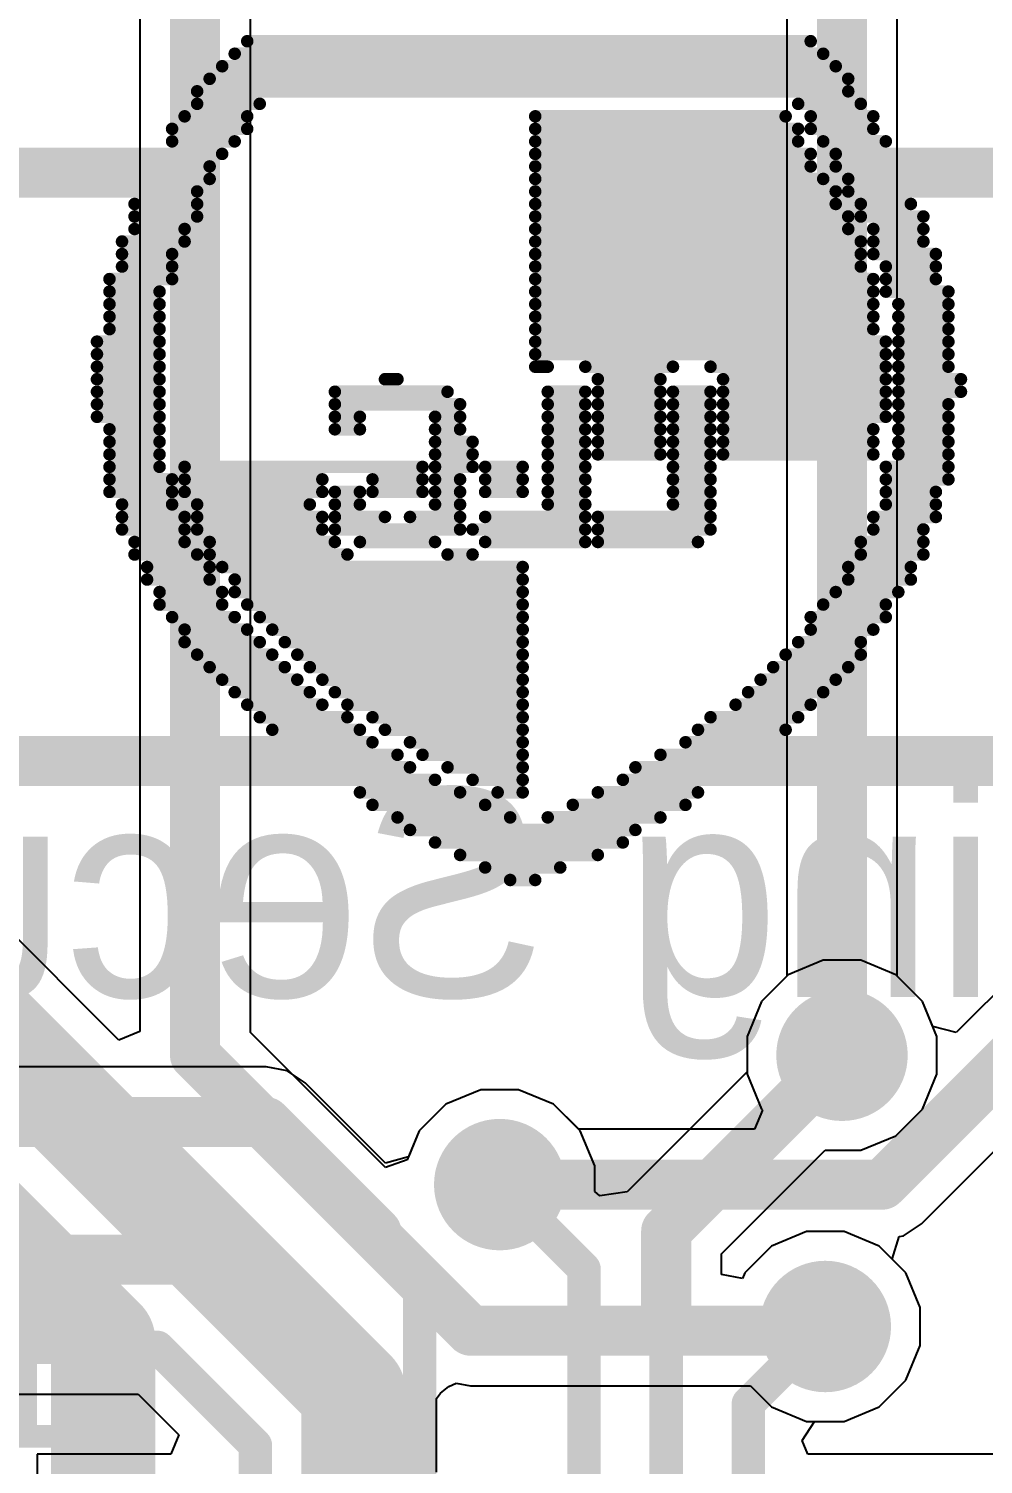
# Model space of a CAD drawing. Header units: millimetres. Extents: x -0.34 to 3.69, y -0.26 to 2.67.
# Drawn here: x 1.1671 to 1.3959, y 1.189 to 1.533 of the extents above; entities that cross this region are included whole.
import ezdxf

# ---------------------------------------------------------------- set-up
doc = ezdxf.new("R2010")
doc.units = ezdxf.units.MM
doc.header["$MEASUREMENT"] = 0
for name, color, linetype in [('BottomLayer', 5, 'Continuous'), ('BottomOverlay', 54, 'Continuous'), ('TopLayer', 1, 'Continuous'), ('TopOverlay', 2, 'Continuous'), ('ViaHoleLayer', 16, 'Continuous')]:
    doc.layers.add(name, color=color, linetype=linetype)
doc.styles.add('Agency FB', font='', dxfattribs={"height": 0.2})
doc.styles.add('Arial', font='', dxfattribs={"height": 0.2})
doc.styles.get('Agency FB').set_extended_font_data('Agency FB')
doc.styles.get('Arial').set_extended_font_data('Arial')

msp = doc.modelspace()

# ---------------------------------------------------------------- hatches: boundary and pattern name
at = {"layer": 'BottomLayer'}
h = msp.add_hatch(color=5, dxfattribs=at)
edge = h.paths.add_edge_path()
edge.add_arc((1.362, 1.287), 0.01575, 0, 360)
h = msp.add_hatch(color=5, dxfattribs=at)
edge = h.paths.add_edge_path()
edge.add_arc((1.28, 1.256), 0.01575, 0, 360)
h = msp.add_hatch(color=5, dxfattribs=at)
edge = h.paths.add_edge_path()
edge.add_arc((1.358, 1.222), 0.01575, 0, 360)
at = {"layer": 'TopLayer'}
h = msp.add_hatch(color=1, dxfattribs=at)
edge = h.paths.add_edge_path()
edge.add_arc((1.362, 1.287), 0.01575, 0, 360)
h = msp.add_hatch(color=1, dxfattribs=at)
edge = h.paths.add_edge_path()
edge.add_arc((1.28, 1.256), 0.01575, 0, 360)
h = msp.add_hatch(color=1, dxfattribs=at)
edge = h.paths.add_edge_path()
edge.add_arc((1.358, 1.222), 0.01575, 0, 360)
at = {"layer": 'ViaHoleLayer'}
h = msp.add_hatch(color=16, dxfattribs=at)
edge = h.paths.add_edge_path()
edge.add_arc((1.362, 1.287), 0.00984, 0, 360)
h = msp.add_hatch(color=16, dxfattribs=at)
edge = h.paths.add_edge_path()
edge.add_arc((1.28, 1.256), 0.00984, 0, 360)
h = msp.add_hatch(color=16, dxfattribs=at)
edge = h.paths.add_edge_path()
edge.add_arc((1.358, 1.222), 0.00984, 0, 360)

# ---------------------------------------------------------------- linework, layer by layer
at = {"layer": 'BottomLayer'}
for p, q in [((1.19375, 1.63886), (1.19375, 1.2927)), ((1.22025, 1.29249), (1.22025, 1.63886)), ((1.34875, 1.63886), (1.34875, 1.30592)), ((1.37525, 1.30592), (1.37525, 1.63886)), ((1.18875, 1.29063), (1.06531, 1.41406)), ((1.50375, 1.40683), (1.38937, 1.29246)), ((1.38103, 1.24663), (1.52637, 1.39197)), ((1.34875, 1.30592), (1.34272, 1.29989)), ((1.38128, 1.29989), (1.37525, 1.30592)), ((1.34272, 1.29989), (1.33925, 1.29152)), ((1.38376, 1.29392), (1.38128, 1.29989)), ((1.38937, 1.29246), (1.38376, 1.29392)), ((1.19375, 1.2927), (1.18875, 1.29063)), ((1.25263, 1.26011), (1.22025, 1.29249)), ((1.33925, 1.29152), (1.33925, 1.28248)), ((1.33925, 1.28248), (1.34272, 1.27411)), ((1.27548, 1.27875), (1.26711, 1.27528)), ((1.28452, 1.27875), (1.27548, 1.27875)), ((1.29289, 1.27528), (1.28452, 1.27875)), ((1.26711, 1.27528), (1.26072, 1.26889)), ((1.29892, 1.26925), (1.29289, 1.27528)), ((1.34296, 1.27387), (1.34104, 1.26925)), ((1.34272, 1.27411), (1.34296, 1.27387)), ((1.26072, 1.26889), (1.25785, 1.26197)), ((1.34104, 1.26925), (1.29892, 1.26925)), ((1.25785, 1.26197), (1.25263, 1.26011)), ((1.37673, 1.24375), (1.38103, 1.24663)), ((1.37405, 1.23812), (1.37569, 1.24355)), ((1.37569, 1.24355), (1.37673, 1.24375)), ((1.37728, 1.23489), (1.37405, 1.23812)), ((1.38075, 1.22652), (1.37728, 1.23489)), ((1.38075, 1.21748), (1.38075, 1.22652)), ((1.37728, 1.20911), (1.38075, 1.21748)), ((1.26582, 1.20601), (1.26777, 1.2076)), ((1.26777, 1.2076), (1.26955, 1.20843)), ((1.26955, 1.20843), (1.273, 1.20775)), ((1.273, 1.20775), (1.34008, 1.20775)), ((1.34008, 1.20775), (1.34511, 1.20272)), ((1.37089, 1.20272), (1.37728, 1.20911)), ((1.26488, 1.20478), (1.26582, 1.20601)), ((1.26488, 1.18711), (1.26488, 1.20478)), ((1.34511, 1.20272), (1.35348, 1.19925)), ((1.36252, 1.19925), (1.37089, 1.20272)), ((1.35348, 1.19925), (1.36252, 1.19925))]:
    msp.add_line(p, q, dxfattribs=at)
for points, const_width in [([(1.362, 1.287), (1.362, 1.676)], 0.012), ([(1.207, 1.287), (1.207, 1.672)], 0.012), ([(1.05125, 1.4), (1.245, 1.20625)], 0.025), ([(1.37166, 1.256), (1.517, 1.40134)], 0.012), ([(1.0906, 1.313), (1.185, 1.2186)], 0.025), ([(1.207, 1.287), (1.273, 1.221)], 0.012), ([(1.28, 1.256), (1.37166, 1.256)], 0.012), ([(1.185, 1.15961), (1.185, 1.2186)], 0.025), ([(1.273, 1.221), (1.358, 1.221)], 0.012), ([(1.245, 1.15961), (1.245, 1.20625)], 0.025)]:
    msp.add_lwpolyline(points, dxfattribs=dict(at, const_width=const_width))
for points, const_width in [([(1.204, 1.287, 1), (1.21, 1.287, 1)], 0.006), ([(1.204, 1.287, 1), (1.21, 1.287, 1)], 0.006), ([(1.359, 1.287, 1), (1.365, 1.287, 1)], 0.006), ([(1.277, 1.256, 1), (1.283, 1.256, 1)], 0.006), ([(1.36866, 1.256, 1), (1.37466, 1.256, 1)], 0.006), ([(1.36866, 1.256, 1), (1.37466, 1.256, 1)], 0.006), ([(1.17875, 1.2186, 1), (1.19125, 1.2186, 1)], 0.0125), ([(1.17875, 1.2186, 1), (1.19125, 1.2186, 1)], 0.0125), ([(1.27, 1.221, 1), (1.276, 1.221, 1)], 0.006), ([(1.27, 1.221, 1), (1.276, 1.221, 1)], 0.006), ([(1.355, 1.221, 1), (1.361, 1.221, 1)], 0.006), ([(1.23875, 1.20625, 1), (1.25125, 1.20625, 1)], 0.0125), ([(1.23875, 1.20625, 1), (1.25125, 1.20625, 1)], 0.0125)]:
    msp.add_lwpolyline(points, format="xyb", close=True, dxfattribs=dict(at, const_width=const_width))
at = {"layer": 'BottomOverlay', "const_width": 0.003}
for points in [[(1.2195, 1.53), (1.3545, 1.53)], [(1.2165, 1.527), (1.3575, 1.527)], [(1.2135, 1.524), (1.3605, 1.524)], [(1.2105, 1.521), (1.3635, 1.521)], [(1.2075, 1.518), (1.3635, 1.518)], [(1.2075, 1.515), (1.2225, 1.515)], [(1.3515, 1.515), (1.3665, 1.515)], [(1.2015, 1.509), (1.2195, 1.509)], [(1.2045, 1.512), (1.2195, 1.512)], [(1.2885, 1.512), (1.3485, 1.512)], [(1.2885, 1.509), (1.3515, 1.509)], [(1.3545, 1.512), (1.3695, 1.512)], [(1.3545, 1.509), (1.3695, 1.509)], [(1.2015, 1.506), (1.2165, 1.506)], [(1.2885, 1.506), (1.3515, 1.506)], [(1.3575, 1.506), (1.3725, 1.506)], [(0.6075, 1.503), (1.2135, 1.503)], [(1.2885, 1.503), (1.3545, 1.503)], [(1.3605, 1.503), (1.9575, 1.503)], [(0.6075, 1.5), (1.2105, 1.5)], [(1.2885, 1.5), (1.3545, 1.5)], [(1.3605, 1.5), (1.9575, 1.5)], [(0.6075, 1.497), (1.2105, 1.497)], [(1.2885, 1.497), (1.3575, 1.497)], [(1.3635, 1.497), (1.9575, 1.497)], [(0.6075, 1.494), (1.2075, 1.494)], [(1.2885, 1.494), (1.3605, 1.494)], [(1.3635, 1.494), (1.9575, 1.494)], [(1.1925, 1.491), (1.2075, 1.491)], [(1.2885, 1.491), (1.3605, 1.491)], [(1.3665, 1.491), (1.3785, 1.491)], [(1.1925, 1.488), (1.2075, 1.488)], [(1.1925, 1.485), (1.2045, 1.485)], [(1.2885, 1.488), (1.3635, 1.488)], [(1.2885, 1.485), (1.3635, 1.485)], [(1.3665, 1.488), (1.3815, 1.488)], [(1.3695, 1.485), (1.3815, 1.485)], [(1.1895, 1.482), (1.2045, 1.482)], [(1.2885, 1.482), (1.3665, 1.482)], [(1.3695, 1.482), (1.3815, 1.482)], [(1.1895, 1.479), (1.2015, 1.479)], [(1.2885, 1.479), (1.3665, 1.479)], [(1.3695, 1.479), (1.3845, 1.479)], [(1.1895, 1.476), (1.2015, 1.476)], [(1.2885, 1.476), (1.3665, 1.476)], [(1.3725, 1.476), (1.3845, 1.476)], [(1.1865, 1.473), (1.2015, 1.473)], [(1.2885, 1.473), (1.3695, 1.473)], [(1.3725, 1.473), (1.3845, 1.473)], [(1.1865, 1.47), (1.1985, 1.47)], [(1.2885, 1.47), (1.3695, 1.47)], [(1.3725, 1.47), (1.3875, 1.47)], [(1.1865, 1.467), (1.1985, 1.467)], [(1.2885, 1.467), (1.3695, 1.467)], [(1.3755, 1.467), (1.3875, 1.467)], [(1.1865, 1.464), (1.1985, 1.464)], [(1.1865, 1.461), (1.1985, 1.461)], [(1.2885, 1.464), (1.3695, 1.464)], [(1.2885, 1.461), (1.3695, 1.461)], [(1.3755, 1.464), (1.3875, 1.464)], [(1.3755, 1.461), (1.3875, 1.461)], [(1.1835, 1.458), (1.1985, 1.458)], [(1.2885, 1.458), (1.3725, 1.458)], [(1.3755, 1.458), (1.3875, 1.458)], [(1.1835, 1.455), (1.1985, 1.455)], [(1.2885, 1.455), (1.3725, 1.455)], [(1.3755, 1.455), (1.3875, 1.455)], [(1.1835, 1.452), (1.1985, 1.452)], [(1.2885, 1.452), (1.2915, 1.452)], [(1.3005, 1.452), (1.3215, 1.452)], [(1.3305, 1.452), (1.3725, 1.452)], [(1.3755, 1.452), (1.3875, 1.452)], [(1.1835, 1.449), (1.1985, 1.449)], [(1.2525, 1.449), (1.2555, 1.449)], [(1.3035, 1.449), (1.3185, 1.449)], [(1.3335, 1.449), (1.3725, 1.449)], [(1.3755, 1.449), (1.3905, 1.449)], [(1.1835, 1.446), (1.1985, 1.446)], [(1.2405, 1.446), (1.2675, 1.446)], [(1.2915, 1.446), (1.3005, 1.446)], [(1.3035, 1.446), (1.3185, 1.446)], [(1.3215, 1.446), (1.3305, 1.446)], [(1.3335, 1.446), (1.3725, 1.446)], [(1.3755, 1.446), (1.3905, 1.446)], [(1.1835, 1.443), (1.1985, 1.443)], [(1.1835, 1.44), (1.1985, 1.44)], [(1.2405, 1.443), (1.2705, 1.443)], [(1.2405, 1.44), (1.2465, 1.44)], [(1.2645, 1.44), (1.2705, 1.44)], [(1.2915, 1.443), (1.3005, 1.443)], [(1.2915, 1.44), (1.3005, 1.44)], [(1.3035, 1.443), (1.3185, 1.443)], [(1.3035, 1.44), (1.3185, 1.44)], [(1.3215, 1.443), (1.3305, 1.443)], [(1.3215, 1.44), (1.3305, 1.44)], [(1.3335, 1.443), (1.3725, 1.443)], [(1.3335, 1.44), (1.3725, 1.44)], [(1.3755, 1.443), (1.3875, 1.443)], [(1.3755, 1.44), (1.3875, 1.44)], [(1.1865, 1.437), (1.1985, 1.437)], [(1.2405, 1.437), (1.2465, 1.437)], [(1.2645, 1.437), (1.2705, 1.437)], [(1.2915, 1.437), (1.3005, 1.437)], [(1.3035, 1.437), (1.3185, 1.437)], [(1.3215, 1.437), (1.3305, 1.437)], [(1.3335, 1.437), (1.3695, 1.437)], [(1.3755, 1.437), (1.3875, 1.437)], [(1.1865, 1.434), (1.1985, 1.434)], [(1.2645, 1.434), (1.2735, 1.434)], [(1.2915, 1.434), (1.3005, 1.434)], [(1.3035, 1.434), (1.3185, 1.434)], [(1.3215, 1.434), (1.3305, 1.434)], [(1.3335, 1.434), (1.3695, 1.434)], [(1.3755, 1.434), (1.3875, 1.434)], [(1.1865, 1.431), (1.1985, 1.431)], [(1.2645, 1.431), (1.2735, 1.431)], [(1.2915, 1.431), (1.3005, 1.431)], [(1.3035, 1.431), (1.3185, 1.431)], [(1.3215, 1.431), (1.3305, 1.431)], [(1.3335, 1.431), (1.3695, 1.431)], [(1.3755, 1.431), (1.3875, 1.431)], [(1.1865, 1.428), (1.1985, 1.428)], [(1.2045, 1.428), (1.2615, 1.428)], [(1.2645, 1.428), (1.2735, 1.428)], [(1.2765, 1.428), (1.2855, 1.428)], [(1.2915, 1.428), (1.3005, 1.428)], [(1.3215, 1.428), (1.3305, 1.428)], [(1.3725, 1.428), (1.3875, 1.428)], [(1.1865, 1.425), (1.2015, 1.425)], [(1.2045, 1.425), (1.2375, 1.425)], [(1.2495, 1.425), (1.2615, 1.425)], [(1.2645, 1.425), (1.2705, 1.425)], [(1.2765, 1.425), (1.2855, 1.425)], [(1.2915, 1.425), (1.3005, 1.425)], [(1.3215, 1.425), (1.3305, 1.425)], [(1.3725, 1.425), (1.3875, 1.425)], [(1.1865, 1.422), (1.2015, 1.422)], [(1.2045, 1.422), (1.2375, 1.422)], [(1.2405, 1.422), (1.2465, 1.422)], [(1.2495, 1.422), (1.2615, 1.422)], [(1.2645, 1.422), (1.2705, 1.422)], [(1.2765, 1.422), (1.2855, 1.422)], [(1.2915, 1.422), (1.3005, 1.422)], [(1.3215, 1.422), (1.3305, 1.422)], [(1.3725, 1.422), (1.3845, 1.422)], [(1.1895, 1.419), (1.2015, 1.419)], [(1.1895, 1.416), (1.2045, 1.416)], [(1.2075, 1.419), (1.2345, 1.419)], [(1.2075, 1.416), (1.2375, 1.416)], [(1.2405, 1.419), (1.2465, 1.419)], [(1.2405, 1.416), (1.2525, 1.416)], [(1.2585, 1.416), (1.2705, 1.416)], [(1.2645, 1.419), (1.2705, 1.419)], [(1.2765, 1.416), (1.3005, 1.416)], [(1.2915, 1.419), (1.3005, 1.419)], [(1.3035, 1.416), (1.3305, 1.416)], [(1.3215, 1.419), (1.3305, 1.419)], [(1.3695, 1.416), (1.3845, 1.416)], [(1.3725, 1.419), (1.3845, 1.419)], [(1.1895, 1.413), (1.2045, 1.413)], [(1.2075, 1.413), (1.2375, 1.413)], [(1.2405, 1.413), (1.2705, 1.413)], [(1.2735, 1.413), (1.3005, 1.413)], [(1.3035, 1.413), (1.3305, 1.413)], [(1.3695, 1.413), (1.3815, 1.413)], [(1.1925, 1.41), (1.2045, 1.41)], [(1.2105, 1.41), (1.2405, 1.41)], [(1.2465, 1.41), (1.2645, 1.41)], [(1.2765, 1.41), (1.3005, 1.41)], [(1.3035, 1.41), (1.3275, 1.41)], [(1.3665, 1.41), (1.3815, 1.41)], [(1.1925, 1.407), (1.2075, 1.407)], [(1.2105, 1.407), (1.2435, 1.407)], [(1.2675, 1.407), (1.2735, 1.407)], [(1.3665, 1.407), (1.3815, 1.407)], [(1.1955, 1.404), (1.2105, 1.404)], [(1.2135, 1.404), (1.2855, 1.404)], [(1.3635, 1.404), (1.3785, 1.404)], [(1.1955, 1.401), (1.2105, 1.401)], [(1.2165, 1.401), (1.2855, 1.401)], [(1.3635, 1.401), (1.3785, 1.401)], [(1.1985, 1.398), (1.2135, 1.398)], [(1.2165, 1.398), (1.2855, 1.398)], [(1.3605, 1.398), (1.3755, 1.398)], [(1.1985, 1.395), (1.2135, 1.395)], [(1.2015, 1.392), (1.2165, 1.392)], [(1.2195, 1.395), (1.2855, 1.395)], [(1.2225, 1.392), (1.2855, 1.392)], [(1.3545, 1.392), (1.3725, 1.392)], [(1.3575, 1.395), (1.3725, 1.395)], [(1.2045, 1.389), (1.2195, 1.389)], [(1.2255, 1.389), (1.2855, 1.389)], [(1.3545, 1.389), (1.3695, 1.389)], [(1.2045, 1.386), (1.2225, 1.386)], [(1.2285, 1.386), (1.2855, 1.386)], [(1.3515, 1.386), (1.3665, 1.386)], [(1.2075, 1.383), (1.2255, 1.383)], [(1.2315, 1.383), (1.2855, 1.383)], [(1.3485, 1.383), (1.3665, 1.383)], [(1.2105, 1.38), (1.2285, 1.38)], [(1.2345, 1.38), (1.2855, 1.38)], [(1.3455, 1.38), (1.3635, 1.38)], [(1.2135, 1.377), (1.2315, 1.377)], [(1.2375, 1.377), (1.2855, 1.377)], [(1.3425, 1.377), (1.3605, 1.377)], [(1.2165, 1.374), (1.2345, 1.374)], [(1.2405, 1.374), (1.2855, 1.374)], [(1.3395, 1.374), (1.3575, 1.374)], [(1.2195, 1.371), (1.2375, 1.371)], [(1.2225, 1.368), (1.2435, 1.368)], [(1.2435, 1.371), (1.2855, 1.371)], [(1.2495, 1.368), (1.2855, 1.368)], [(1.3305, 1.368), (1.3515, 1.368)], [(1.3365, 1.371), (1.3545, 1.371)], [(1.2255, 1.365), (1.2465, 1.365)], [(1.2525, 1.365), (1.2855, 1.365)], [(1.3275, 1.365), (1.3485, 1.365)], [(0.6075, 1.362), (1.2495, 1.362)], [(1.2585, 1.362), (1.2855, 1.362)], [(1.3245, 1.362), (1.9575, 1.362)], [(0.6075, 1.359), (1.2555, 1.359)], [(1.2615, 1.359), (1.2855, 1.359)], [(1.3185, 1.359), (1.9575, 1.359)], [(0.6075, 1.356), (1.2585, 1.356)], [(1.2675, 1.356), (1.2855, 1.356)], [(1.3125, 1.356), (1.9575, 1.356)], [(0.6075, 1.353), (1.2645, 1.353)], [(1.2735, 1.353), (1.2855, 1.353)], [(1.3095, 1.353), (1.9575, 1.353)], [(1.2465, 1.35), (1.2705, 1.35)], [(1.2795, 1.35), (1.2855, 1.35)], [(1.3035, 1.35), (1.3275, 1.35)], [(1.2495, 1.347), (1.2765, 1.347)], [(1.2555, 1.344), (1.2825, 1.344)], [(1.2915, 1.344), (1.3185, 1.344)], [(1.2975, 1.347), (1.3245, 1.347)], [(1.2585, 1.341), (1.3125, 1.341)], [(1.2645, 1.338), (1.3095, 1.338)], [(1.2705, 1.335), (1.3035, 1.335)], [(1.2765, 1.332), (1.2945, 1.332)], [(1.2825, 1.329), (1.2885, 1.329)]]:
    msp.add_lwpolyline(points, dxfattribs=at)
at = {"layer": 'BottomOverlay', "const_width": 0.0015}
for points in [[(1.21875, 1.53, 1), (1.22025, 1.53, 1)], [(1.35375, 1.53, 1), (1.35525, 1.53, 1)], [(1.21575, 1.527, 1), (1.21725, 1.527, 1)], [(1.35675, 1.527, 1), (1.35825, 1.527, 1)], [(1.21275, 1.524, 1), (1.21425, 1.524, 1)], [(1.35975, 1.524, 1), (1.36125, 1.524, 1)], [(1.20975, 1.521, 1), (1.21125, 1.521, 1)], [(1.36275, 1.521, 1), (1.36425, 1.521, 1)], [(1.20675, 1.518, 1), (1.20825, 1.518, 1)], [(1.36275, 1.518, 1), (1.36425, 1.518, 1)], [(1.20675, 1.515, 1), (1.20825, 1.515, 1)], [(1.22175, 1.515, 1), (1.22325, 1.515, 1)], [(1.35075, 1.515, 1), (1.35225, 1.515, 1)], [(1.36575, 1.515, 1), (1.36725, 1.515, 1)], [(1.20075, 1.509, 1), (1.20225, 1.509, 1)], [(1.20375, 1.512, 1), (1.20525, 1.512, 1)], [(1.21875, 1.512, 1), (1.22025, 1.512, 1)], [(1.21875, 1.509, 1), (1.22025, 1.509, 1)], [(1.28775, 1.512, 1), (1.28925, 1.512, 1)], [(1.28775, 1.509, 1), (1.28925, 1.509, 1)], [(1.34775, 1.512, 1), (1.34925, 1.512, 1)], [(1.35075, 1.509, 1), (1.35225, 1.509, 1)], [(1.35375, 1.512, 1), (1.35525, 1.512, 1)], [(1.35375, 1.509, 1), (1.35525, 1.509, 1)], [(1.36875, 1.512, 1), (1.37025, 1.512, 1)], [(1.36875, 1.509, 1), (1.37025, 1.509, 1)], [(1.20075, 1.506, 1), (1.20225, 1.506, 1)], [(1.21575, 1.506, 1), (1.21725, 1.506, 1)], [(1.28775, 1.506, 1), (1.28925, 1.506, 1)], [(1.35075, 1.506, 1), (1.35225, 1.506, 1)], [(1.35675, 1.506, 1), (1.35825, 1.506, 1)], [(1.37175, 1.506, 1), (1.37325, 1.506, 1)], [(1.21275, 1.503, 1), (1.21425, 1.503, 1)], [(1.28775, 1.503, 1), (1.28925, 1.503, 1)], [(1.35375, 1.503, 1), (1.35525, 1.503, 1)], [(1.35975, 1.503, 1), (1.36125, 1.503, 1)], [(1.20975, 1.5, 1), (1.21125, 1.5, 1)], [(1.28775, 1.5, 1), (1.28925, 1.5, 1)], [(1.35375, 1.5, 1), (1.35525, 1.5, 1)], [(1.35975, 1.5, 1), (1.36125, 1.5, 1)], [(1.20975, 1.497, 1), (1.21125, 1.497, 1)], [(1.28775, 1.497, 1), (1.28925, 1.497, 1)], [(1.35675, 1.497, 1), (1.35825, 1.497, 1)], [(1.36275, 1.497, 1), (1.36425, 1.497, 1)], [(1.20675, 1.494, 1), (1.20825, 1.494, 1)], [(1.28775, 1.494, 1), (1.28925, 1.494, 1)], [(1.35975, 1.494, 1), (1.36125, 1.494, 1)], [(1.36275, 1.494, 1), (1.36425, 1.494, 1)], [(1.19175, 1.491, 1), (1.19325, 1.491, 1)], [(1.20675, 1.491, 1), (1.20825, 1.491, 1)], [(1.28775, 1.491, 1), (1.28925, 1.491, 1)], [(1.35975, 1.491, 1), (1.36125, 1.491, 1)], [(1.36575, 1.491, 1), (1.36725, 1.491, 1)], [(1.37775, 1.491, 1), (1.37925, 1.491, 1)], [(1.19175, 1.488, 1), (1.19325, 1.488, 1)], [(1.19175, 1.485, 1), (1.19325, 1.485, 1)], [(1.20375, 1.485, 1), (1.20525, 1.485, 1)], [(1.20675, 1.488, 1), (1.20825, 1.488, 1)], [(1.28775, 1.488, 1), (1.28925, 1.488, 1)], [(1.28775, 1.485, 1), (1.28925, 1.485, 1)], [(1.36275, 1.488, 1), (1.36425, 1.488, 1)], [(1.36275, 1.485, 1), (1.36425, 1.485, 1)], [(1.36575, 1.488, 1), (1.36725, 1.488, 1)], [(1.36875, 1.485, 1), (1.37025, 1.485, 1)], [(1.38075, 1.488, 1), (1.38225, 1.488, 1)], [(1.38075, 1.485, 1), (1.38225, 1.485, 1)], [(1.18875, 1.482, 1), (1.19025, 1.482, 1)], [(1.20375, 1.482, 1), (1.20525, 1.482, 1)], [(1.28775, 1.482, 1), (1.28925, 1.482, 1)], [(1.36575, 1.482, 1), (1.36725, 1.482, 1)], [(1.36875, 1.482, 1), (1.37025, 1.482, 1)], [(1.38075, 1.482, 1), (1.38225, 1.482, 1)], [(1.18875, 1.479, 1), (1.19025, 1.479, 1)], [(1.20075, 1.479, 1), (1.20225, 1.479, 1)], [(1.28775, 1.479, 1), (1.28925, 1.479, 1)], [(1.36575, 1.479, 1), (1.36725, 1.479, 1)], [(1.36875, 1.479, 1), (1.37025, 1.479, 1)], [(1.38375, 1.479, 1), (1.38525, 1.479, 1)], [(1.18875, 1.476, 1), (1.19025, 1.476, 1)], [(1.20075, 1.476, 1), (1.20225, 1.476, 1)], [(1.28775, 1.476, 1), (1.28925, 1.476, 1)], [(1.36575, 1.476, 1), (1.36725, 1.476, 1)], [(1.37175, 1.476, 1), (1.37325, 1.476, 1)], [(1.38375, 1.476, 1), (1.38525, 1.476, 1)], [(1.18575, 1.473, 1), (1.18725, 1.473, 1)], [(1.20075, 1.473, 1), (1.20225, 1.473, 1)], [(1.28775, 1.473, 1), (1.28925, 1.473, 1)], [(1.36875, 1.473, 1), (1.37025, 1.473, 1)], [(1.37175, 1.473, 1), (1.37325, 1.473, 1)], [(1.38375, 1.473, 1), (1.38525, 1.473, 1)], [(1.18575, 1.47, 1), (1.18725, 1.47, 1)], [(1.19775, 1.47, 1), (1.19925, 1.47, 1)], [(1.28775, 1.47, 1), (1.28925, 1.47, 1)], [(1.36875, 1.47, 1), (1.37025, 1.47, 1)], [(1.37175, 1.47, 1), (1.37325, 1.47, 1)], [(1.38675, 1.47, 1), (1.38825, 1.47, 1)], [(1.18575, 1.467, 1), (1.18725, 1.467, 1)], [(1.19775, 1.467, 1), (1.19925, 1.467, 1)], [(1.28775, 1.467, 1), (1.28925, 1.467, 1)], [(1.36875, 1.467, 1), (1.37025, 1.467, 1)], [(1.37475, 1.467, 1), (1.37625, 1.467, 1)], [(1.38675, 1.467, 1), (1.38825, 1.467, 1)], [(1.18575, 1.464, 1), (1.18725, 1.464, 1)], [(1.18575, 1.461, 1), (1.18725, 1.461, 1)], [(1.19775, 1.464, 1), (1.19925, 1.464, 1)], [(1.19775, 1.461, 1), (1.19925, 1.461, 1)], [(1.28775, 1.464, 1), (1.28925, 1.464, 1)], [(1.28775, 1.461, 1), (1.28925, 1.461, 1)], [(1.36875, 1.464, 1), (1.37025, 1.464, 1)], [(1.36875, 1.461, 1), (1.37025, 1.461, 1)], [(1.37475, 1.464, 1), (1.37625, 1.464, 1)], [(1.37475, 1.461, 1), (1.37625, 1.461, 1)], [(1.38675, 1.464, 1), (1.38825, 1.464, 1)], [(1.38675, 1.461, 1), (1.38825, 1.461, 1)], [(1.18275, 1.458, 1), (1.18425, 1.458, 1)], [(1.19775, 1.458, 1), (1.19925, 1.458, 1)], [(1.28775, 1.458, 1), (1.28925, 1.458, 1)], [(1.37175, 1.458, 1), (1.37325, 1.458, 1)], [(1.37475, 1.458, 1), (1.37625, 1.458, 1)], [(1.38675, 1.458, 1), (1.38825, 1.458, 1)], [(1.18275, 1.455, 1), (1.18425, 1.455, 1)], [(1.19775, 1.455, 1), (1.19925, 1.455, 1)], [(1.28775, 1.455, 1), (1.28925, 1.455, 1)], [(1.37175, 1.455, 1), (1.37325, 1.455, 1)], [(1.37475, 1.455, 1), (1.37625, 1.455, 1)], [(1.38675, 1.455, 1), (1.38825, 1.455, 1)], [(1.18275, 1.452, 1), (1.18425, 1.452, 1)], [(1.19775, 1.452, 1), (1.19925, 1.452, 1)], [(1.28775, 1.452, 1), (1.28925, 1.452, 1)], [(1.29075, 1.452, 1), (1.29225, 1.452, 1)], [(1.29975, 1.452, 1), (1.30125, 1.452, 1)], [(1.32075, 1.452, 1), (1.32225, 1.452, 1)], [(1.32975, 1.452, 1), (1.33125, 1.452, 1)], [(1.37175, 1.452, 1), (1.37325, 1.452, 1)], [(1.37475, 1.452, 1), (1.37625, 1.452, 1)], [(1.38675, 1.452, 1), (1.38825, 1.452, 1)], [(1.18275, 1.449, 1), (1.18425, 1.449, 1)], [(1.19775, 1.449, 1), (1.19925, 1.449, 1)], [(1.25175, 1.449, 1), (1.25325, 1.449, 1)], [(1.25475, 1.449, 1), (1.25625, 1.449, 1)], [(1.30275, 1.449, 1), (1.30425, 1.449, 1)], [(1.31775, 1.449, 1), (1.31925, 1.449, 1)], [(1.33275, 1.449, 1), (1.33425, 1.449, 1)], [(1.37175, 1.449, 1), (1.37325, 1.449, 1)], [(1.37475, 1.449, 1), (1.37625, 1.449, 1)], [(1.38975, 1.449, 1), (1.39125, 1.449, 1)], [(1.18275, 1.446, 1), (1.18425, 1.446, 1)], [(1.19775, 1.446, 1), (1.19925, 1.446, 1)], [(1.23975, 1.446, 1), (1.24125, 1.446, 1)], [(1.26675, 1.446, 1), (1.26825, 1.446, 1)], [(1.29075, 1.446, 1), (1.29225, 1.446, 1)], [(1.29975, 1.446, 1), (1.30125, 1.446, 1)], [(1.30275, 1.446, 1), (1.30425, 1.446, 1)], [(1.31775, 1.446, 1), (1.31925, 1.446, 1)], [(1.32075, 1.446, 1), (1.32225, 1.446, 1)], [(1.32975, 1.446, 1), (1.33125, 1.446, 1)], [(1.33275, 1.446, 1), (1.33425, 1.446, 1)], [(1.37175, 1.446, 1), (1.37325, 1.446, 1)], [(1.37475, 1.446, 1), (1.37625, 1.446, 1)], [(1.38975, 1.446, 1), (1.39125, 1.446, 1)], [(1.18275, 1.443, 1), (1.18425, 1.443, 1)], [(1.18275, 1.44, 1), (1.18425, 1.44, 1)], [(1.19775, 1.443, 1), (1.19925, 1.443, 1)], [(1.19775, 1.44, 1), (1.19925, 1.44, 1)], [(1.23975, 1.443, 1), (1.24125, 1.443, 1)], [(1.23975, 1.44, 1), (1.24125, 1.44, 1)], [(1.24575, 1.44, 1), (1.24725, 1.44, 1)], [(1.26375, 1.44, 1), (1.26525, 1.44, 1)], [(1.26975, 1.443, 1), (1.27125, 1.443, 1)], [(1.26975, 1.44, 1), (1.27125, 1.44, 1)], [(1.29075, 1.443, 1), (1.29225, 1.443, 1)], [(1.29075, 1.44, 1), (1.29225, 1.44, 1)], [(1.29975, 1.443, 1), (1.30125, 1.443, 1)], [(1.29975, 1.44, 1), (1.30125, 1.44, 1)], [(1.30275, 1.443, 1), (1.30425, 1.443, 1)], [(1.30275, 1.44, 1), (1.30425, 1.44, 1)], [(1.31775, 1.443, 1), (1.31925, 1.443, 1)], [(1.31775, 1.44, 1), (1.31925, 1.44, 1)], [(1.32075, 1.443, 1), (1.32225, 1.443, 1)], [(1.32075, 1.44, 1), (1.32225, 1.44, 1)], [(1.32975, 1.443, 1), (1.33125, 1.443, 1)], [(1.32975, 1.44, 1), (1.33125, 1.44, 1)], [(1.33275, 1.443, 1), (1.33425, 1.443, 1)], [(1.33275, 1.44, 1), (1.33425, 1.44, 1)], [(1.37175, 1.443, 1), (1.37325, 1.443, 1)], [(1.37175, 1.44, 1), (1.37325, 1.44, 1)], [(1.37475, 1.443, 1), (1.37625, 1.443, 1)], [(1.37475, 1.44, 1), (1.37625, 1.44, 1)], [(1.38675, 1.443, 1), (1.38825, 1.443, 1)], [(1.38675, 1.44, 1), (1.38825, 1.44, 1)], [(1.18575, 1.437, 1), (1.18725, 1.437, 1)], [(1.19775, 1.437, 1), (1.19925, 1.437, 1)], [(1.23975, 1.437, 1), (1.24125, 1.437, 1)], [(1.24575, 1.437, 1), (1.24725, 1.437, 1)], [(1.26375, 1.437, 1), (1.26525, 1.437, 1)], [(1.26975, 1.437, 1), (1.27125, 1.437, 1)], [(1.29075, 1.437, 1), (1.29225, 1.437, 1)], [(1.29975, 1.437, 1), (1.30125, 1.437, 1)], [(1.30275, 1.437, 1), (1.30425, 1.437, 1)], [(1.31775, 1.437, 1), (1.31925, 1.437, 1)], [(1.32075, 1.437, 1), (1.32225, 1.437, 1)], [(1.32975, 1.437, 1), (1.33125, 1.437, 1)], [(1.33275, 1.437, 1), (1.33425, 1.437, 1)], [(1.36875, 1.437, 1), (1.37025, 1.437, 1)], [(1.37475, 1.437, 1), (1.37625, 1.437, 1)], [(1.38675, 1.437, 1), (1.38825, 1.437, 1)], [(1.18575, 1.434, 1), (1.18725, 1.434, 1)], [(1.19775, 1.434, 1), (1.19925, 1.434, 1)], [(1.26375, 1.434, 1), (1.26525, 1.434, 1)], [(1.27275, 1.434, 1), (1.27425, 1.434, 1)], [(1.29075, 1.434, 1), (1.29225, 1.434, 1)], [(1.29975, 1.434, 1), (1.30125, 1.434, 1)], [(1.30275, 1.434, 1), (1.30425, 1.434, 1)], [(1.31775, 1.434, 1), (1.31925, 1.434, 1)], [(1.32075, 1.434, 1), (1.32225, 1.434, 1)], [(1.32975, 1.434, 1), (1.33125, 1.434, 1)], [(1.33275, 1.434, 1), (1.33425, 1.434, 1)], [(1.36875, 1.434, 1), (1.37025, 1.434, 1)], [(1.37475, 1.434, 1), (1.37625, 1.434, 1)], [(1.38675, 1.434, 1), (1.38825, 1.434, 1)], [(1.18575, 1.431, 1), (1.18725, 1.431, 1)], [(1.19775, 1.431, 1), (1.19925, 1.431, 1)], [(1.26375, 1.431, 1), (1.26525, 1.431, 1)], [(1.27275, 1.431, 1), (1.27425, 1.431, 1)], [(1.29075, 1.431, 1), (1.29225, 1.431, 1)], [(1.29975, 1.431, 1), (1.30125, 1.431, 1)], [(1.30275, 1.431, 1), (1.30425, 1.431, 1)], [(1.31775, 1.431, 1), (1.31925, 1.431, 1)], [(1.32075, 1.431, 1), (1.32225, 1.431, 1)], [(1.32975, 1.431, 1), (1.33125, 1.431, 1)], [(1.33275, 1.431, 1), (1.33425, 1.431, 1)], [(1.36875, 1.431, 1), (1.37025, 1.431, 1)], [(1.37475, 1.431, 1), (1.37625, 1.431, 1)], [(1.38675, 1.431, 1), (1.38825, 1.431, 1)], [(1.18575, 1.428, 1), (1.18725, 1.428, 1)], [(1.19775, 1.428, 1), (1.19925, 1.428, 1)], [(1.20375, 1.428, 1), (1.20525, 1.428, 1)], [(1.26075, 1.428, 1), (1.26225, 1.428, 1)], [(1.26375, 1.428, 1), (1.26525, 1.428, 1)], [(1.27275, 1.428, 1), (1.27425, 1.428, 1)], [(1.27575, 1.428, 1), (1.27725, 1.428, 1)], [(1.28475, 1.428, 1), (1.28625, 1.428, 1)], [(1.29075, 1.428, 1), (1.29225, 1.428, 1)], [(1.29975, 1.428, 1), (1.30125, 1.428, 1)], [(1.32075, 1.428, 1), (1.32225, 1.428, 1)], [(1.32975, 1.428, 1), (1.33125, 1.428, 1)], [(1.37175, 1.428, 1), (1.37325, 1.428, 1)], [(1.38675, 1.428, 1), (1.38825, 1.428, 1)], [(1.18575, 1.425, 1), (1.18725, 1.425, 1)], [(1.20075, 1.425, 1), (1.20225, 1.425, 1)], [(1.20375, 1.425, 1), (1.20525, 1.425, 1)], [(1.23675, 1.425, 1), (1.23825, 1.425, 1)], [(1.24875, 1.425, 1), (1.25025, 1.425, 1)], [(1.26075, 1.425, 1), (1.26225, 1.425, 1)], [(1.26375, 1.425, 1), (1.26525, 1.425, 1)], [(1.26975, 1.425, 1), (1.27125, 1.425, 1)], [(1.27575, 1.425, 1), (1.27725, 1.425, 1)], [(1.28475, 1.425, 1), (1.28625, 1.425, 1)], [(1.29075, 1.425, 1), (1.29225, 1.425, 1)], [(1.29975, 1.425, 1), (1.30125, 1.425, 1)], [(1.32075, 1.425, 1), (1.32225, 1.425, 1)], [(1.32975, 1.425, 1), (1.33125, 1.425, 1)], [(1.37175, 1.425, 1), (1.37325, 1.425, 1)], [(1.38675, 1.425, 1), (1.38825, 1.425, 1)], [(1.18575, 1.422, 1), (1.18725, 1.422, 1)], [(1.20075, 1.422, 1), (1.20225, 1.422, 1)], [(1.20375, 1.422, 1), (1.20525, 1.422, 1)], [(1.23675, 1.422, 1), (1.23825, 1.422, 1)], [(1.23975, 1.422, 1), (1.24125, 1.422, 1)], [(1.24575, 1.422, 1), (1.24725, 1.422, 1)], [(1.24875, 1.422, 1), (1.25025, 1.422, 1)], [(1.26075, 1.422, 1), (1.26225, 1.422, 1)], [(1.26375, 1.422, 1), (1.26525, 1.422, 1)], [(1.26975, 1.422, 1), (1.27125, 1.422, 1)], [(1.27575, 1.422, 1), (1.27725, 1.422, 1)], [(1.28475, 1.422, 1), (1.28625, 1.422, 1)], [(1.29075, 1.422, 1), (1.29225, 1.422, 1)], [(1.29975, 1.422, 1), (1.30125, 1.422, 1)], [(1.32075, 1.422, 1), (1.32225, 1.422, 1)], [(1.32975, 1.422, 1), (1.33125, 1.422, 1)], [(1.37175, 1.422, 1), (1.37325, 1.422, 1)], [(1.38375, 1.422, 1), (1.38525, 1.422, 1)], [(1.18875, 1.419, 1), (1.19025, 1.419, 1)], [(1.18875, 1.416, 1), (1.19025, 1.416, 1)], [(1.20075, 1.419, 1), (1.20225, 1.419, 1)], [(1.20375, 1.416, 1), (1.20525, 1.416, 1)], [(1.20675, 1.419, 1), (1.20825, 1.419, 1)], [(1.20675, 1.416, 1), (1.20825, 1.416, 1)], [(1.23375, 1.419, 1), (1.23525, 1.419, 1)], [(1.23675, 1.416, 1), (1.23825, 1.416, 1)], [(1.23975, 1.419, 1), (1.24125, 1.419, 1)], [(1.23975, 1.416, 1), (1.24125, 1.416, 1)], [(1.24575, 1.419, 1), (1.24725, 1.419, 1)], [(1.25175, 1.416, 1), (1.25325, 1.416, 1)], [(1.25775, 1.416, 1), (1.25925, 1.416, 1)], [(1.26375, 1.419, 1), (1.26525, 1.419, 1)], [(1.26975, 1.419, 1), (1.27125, 1.419, 1)], [(1.26975, 1.416, 1), (1.27125, 1.416, 1)], [(1.27575, 1.416, 1), (1.27725, 1.416, 1)], [(1.29075, 1.419, 1), (1.29225, 1.419, 1)], [(1.29975, 1.419, 1), (1.30125, 1.419, 1)], [(1.29975, 1.416, 1), (1.30125, 1.416, 1)], [(1.30275, 1.416, 1), (1.30425, 1.416, 1)], [(1.32075, 1.419, 1), (1.32225, 1.419, 1)], [(1.32975, 1.419, 1), (1.33125, 1.419, 1)], [(1.32975, 1.416, 1), (1.33125, 1.416, 1)], [(1.36875, 1.416, 1), (1.37025, 1.416, 1)], [(1.37175, 1.419, 1), (1.37325, 1.419, 1)], [(1.38375, 1.419, 1), (1.38525, 1.419, 1)], [(1.38375, 1.416, 1), (1.38525, 1.416, 1)], [(1.18875, 1.413, 1), (1.19025, 1.413, 1)], [(1.20375, 1.413, 1), (1.20525, 1.413, 1)], [(1.20675, 1.413, 1), (1.20825, 1.413, 1)], [(1.23675, 1.413, 1), (1.23825, 1.413, 1)], [(1.23975, 1.413, 1), (1.24125, 1.413, 1)], [(1.26975, 1.413, 1), (1.27125, 1.413, 1)], [(1.27275, 1.413, 1), (1.27425, 1.413, 1)], [(1.29975, 1.413, 1), (1.30125, 1.413, 1)], [(1.30275, 1.413, 1), (1.30425, 1.413, 1)], [(1.32975, 1.413, 1), (1.33125, 1.413, 1)], [(1.36875, 1.413, 1), (1.37025, 1.413, 1)], [(1.38075, 1.413, 1), (1.38225, 1.413, 1)], [(1.19175, 1.41, 1), (1.19325, 1.41, 1)], [(1.20375, 1.41, 1), (1.20525, 1.41, 1)], [(1.20975, 1.41, 1), (1.21125, 1.41, 1)], [(1.23975, 1.41, 1), (1.24125, 1.41, 1)], [(1.24575, 1.41, 1), (1.24725, 1.41, 1)], [(1.26375, 1.41, 1), (1.26525, 1.41, 1)], [(1.27575, 1.41, 1), (1.27725, 1.41, 1)], [(1.29975, 1.41, 1), (1.30125, 1.41, 1)], [(1.30275, 1.41, 1), (1.30425, 1.41, 1)], [(1.32675, 1.41, 1), (1.32825, 1.41, 1)], [(1.36575, 1.41, 1), (1.36725, 1.41, 1)], [(1.38075, 1.41, 1), (1.38225, 1.41, 1)], [(1.19175, 1.407, 1), (1.19325, 1.407, 1)], [(1.20675, 1.407, 1), (1.20825, 1.407, 1)], [(1.20975, 1.407, 1), (1.21125, 1.407, 1)], [(1.24275, 1.407, 1), (1.24425, 1.407, 1)], [(1.26675, 1.407, 1), (1.26825, 1.407, 1)], [(1.27275, 1.407, 1), (1.27425, 1.407, 1)], [(1.36575, 1.407, 1), (1.36725, 1.407, 1)], [(1.38075, 1.407, 1), (1.38225, 1.407, 1)], [(1.19475, 1.404, 1), (1.19625, 1.404, 1)], [(1.20975, 1.404, 1), (1.21125, 1.404, 1)], [(1.21275, 1.404, 1), (1.21425, 1.404, 1)], [(1.28475, 1.404, 1), (1.28625, 1.404, 1)], [(1.36275, 1.404, 1), (1.36425, 1.404, 1)], [(1.37775, 1.404, 1), (1.37925, 1.404, 1)], [(1.19475, 1.401, 1), (1.19625, 1.401, 1)], [(1.20975, 1.401, 1), (1.21125, 1.401, 1)], [(1.21575, 1.401, 1), (1.21725, 1.401, 1)], [(1.28475, 1.401, 1), (1.28625, 1.401, 1)], [(1.36275, 1.401, 1), (1.36425, 1.401, 1)], [(1.37775, 1.401, 1), (1.37925, 1.401, 1)], [(1.19775, 1.398, 1), (1.19925, 1.398, 1)], [(1.21275, 1.398, 1), (1.21425, 1.398, 1)], [(1.21575, 1.398, 1), (1.21725, 1.398, 1)], [(1.28475, 1.398, 1), (1.28625, 1.398, 1)], [(1.35975, 1.398, 1), (1.36125, 1.398, 1)], [(1.37475, 1.398, 1), (1.37625, 1.398, 1)], [(1.19775, 1.395, 1), (1.19925, 1.395, 1)], [(1.20075, 1.392, 1), (1.20225, 1.392, 1)], [(1.21275, 1.395, 1), (1.21425, 1.395, 1)], [(1.21575, 1.392, 1), (1.21725, 1.392, 1)], [(1.21875, 1.395, 1), (1.22025, 1.395, 1)], [(1.22175, 1.392, 1), (1.22325, 1.392, 1)], [(1.28475, 1.395, 1), (1.28625, 1.395, 1)], [(1.28475, 1.392, 1), (1.28625, 1.392, 1)], [(1.35375, 1.392, 1), (1.35525, 1.392, 1)], [(1.35675, 1.395, 1), (1.35825, 1.395, 1)], [(1.37175, 1.395, 1), (1.37325, 1.395, 1)], [(1.37175, 1.392, 1), (1.37325, 1.392, 1)], [(1.20375, 1.389, 1), (1.20525, 1.389, 1)], [(1.21875, 1.389, 1), (1.22025, 1.389, 1)], [(1.22475, 1.389, 1), (1.22625, 1.389, 1)], [(1.28475, 1.389, 1), (1.28625, 1.389, 1)], [(1.35375, 1.389, 1), (1.35525, 1.389, 1)], [(1.36875, 1.389, 1), (1.37025, 1.389, 1)], [(1.20375, 1.386, 1), (1.20525, 1.386, 1)], [(1.22175, 1.386, 1), (1.22325, 1.386, 1)], [(1.22775, 1.386, 1), (1.22925, 1.386, 1)], [(1.28475, 1.386, 1), (1.28625, 1.386, 1)], [(1.35075, 1.386, 1), (1.35225, 1.386, 1)], [(1.36575, 1.386, 1), (1.36725, 1.386, 1)], [(1.20675, 1.383, 1), (1.20825, 1.383, 1)], [(1.22475, 1.383, 1), (1.22625, 1.383, 1)], [(1.23075, 1.383, 1), (1.23225, 1.383, 1)], [(1.28475, 1.383, 1), (1.28625, 1.383, 1)], [(1.34775, 1.383, 1), (1.34925, 1.383, 1)], [(1.36575, 1.383, 1), (1.36725, 1.383, 1)], [(1.20975, 1.38, 1), (1.21125, 1.38, 1)], [(1.22775, 1.38, 1), (1.22925, 1.38, 1)], [(1.23375, 1.38, 1), (1.23525, 1.38, 1)], [(1.28475, 1.38, 1), (1.28625, 1.38, 1)], [(1.34475, 1.38, 1), (1.34625, 1.38, 1)], [(1.36275, 1.38, 1), (1.36425, 1.38, 1)], [(1.21275, 1.377, 1), (1.21425, 1.377, 1)], [(1.23075, 1.377, 1), (1.23225, 1.377, 1)], [(1.23675, 1.377, 1), (1.23825, 1.377, 1)], [(1.28475, 1.377, 1), (1.28625, 1.377, 1)], [(1.34175, 1.377, 1), (1.34325, 1.377, 1)], [(1.35975, 1.377, 1), (1.36125, 1.377, 1)], [(1.21575, 1.374, 1), (1.21725, 1.374, 1)], [(1.23375, 1.374, 1), (1.23525, 1.374, 1)], [(1.23975, 1.374, 1), (1.24125, 1.374, 1)], [(1.28475, 1.374, 1), (1.28625, 1.374, 1)], [(1.33875, 1.374, 1), (1.34025, 1.374, 1)], [(1.35675, 1.374, 1), (1.35825, 1.374, 1)], [(1.21875, 1.371, 1), (1.22025, 1.371, 1)], [(1.22175, 1.368, 1), (1.22325, 1.368, 1)], [(1.23675, 1.371, 1), (1.23825, 1.371, 1)], [(1.24275, 1.371, 1), (1.24425, 1.371, 1)], [(1.24275, 1.368, 1), (1.24425, 1.368, 1)], [(1.24875, 1.368, 1), (1.25025, 1.368, 1)], [(1.28475, 1.371, 1), (1.28625, 1.371, 1)], [(1.28475, 1.368, 1), (1.28625, 1.368, 1)], [(1.32975, 1.368, 1), (1.33125, 1.368, 1)], [(1.33575, 1.371, 1), (1.33725, 1.371, 1)], [(1.35075, 1.368, 1), (1.35225, 1.368, 1)], [(1.35375, 1.371, 1), (1.35525, 1.371, 1)], [(1.22475, 1.365, 1), (1.22625, 1.365, 1)], [(1.24575, 1.365, 1), (1.24725, 1.365, 1)], [(1.25175, 1.365, 1), (1.25325, 1.365, 1)], [(1.28475, 1.365, 1), (1.28625, 1.365, 1)], [(1.32675, 1.365, 1), (1.32825, 1.365, 1)], [(1.34775, 1.365, 1), (1.34925, 1.365, 1)], [(1.24875, 1.362, 1), (1.25025, 1.362, 1)], [(1.25775, 1.362, 1), (1.25925, 1.362, 1)], [(1.28475, 1.362, 1), (1.28625, 1.362, 1)], [(1.32375, 1.362, 1), (1.32525, 1.362, 1)], [(1.25475, 1.359, 1), (1.25625, 1.359, 1)], [(1.26075, 1.359, 1), (1.26225, 1.359, 1)], [(1.28475, 1.359, 1), (1.28625, 1.359, 1)], [(1.31775, 1.359, 1), (1.31925, 1.359, 1)], [(1.25775, 1.356, 1), (1.25925, 1.356, 1)], [(1.26675, 1.356, 1), (1.26825, 1.356, 1)], [(1.28475, 1.356, 1), (1.28625, 1.356, 1)], [(1.31175, 1.356, 1), (1.31325, 1.356, 1)], [(1.26375, 1.353, 1), (1.26525, 1.353, 1)], [(1.27275, 1.353, 1), (1.27425, 1.353, 1)], [(1.28475, 1.353, 1), (1.28625, 1.353, 1)], [(1.30875, 1.353, 1), (1.31025, 1.353, 1)], [(1.24575, 1.35, 1), (1.24725, 1.35, 1)], [(1.26975, 1.35, 1), (1.27125, 1.35, 1)], [(1.27875, 1.35, 1), (1.28025, 1.35, 1)], [(1.28475, 1.35, 1), (1.28625, 1.35, 1)], [(1.30275, 1.35, 1), (1.30425, 1.35, 1)], [(1.32675, 1.35, 1), (1.32825, 1.35, 1)], [(1.24875, 1.347, 1), (1.25025, 1.347, 1)], [(1.25475, 1.344, 1), (1.25625, 1.344, 1)], [(1.27575, 1.347, 1), (1.27725, 1.347, 1)], [(1.28175, 1.344, 1), (1.28325, 1.344, 1)], [(1.29075, 1.344, 1), (1.29225, 1.344, 1)], [(1.29675, 1.347, 1), (1.29825, 1.347, 1)], [(1.31775, 1.344, 1), (1.31925, 1.344, 1)], [(1.32375, 1.347, 1), (1.32525, 1.347, 1)], [(1.25775, 1.341, 1), (1.25925, 1.341, 1)], [(1.31175, 1.341, 1), (1.31325, 1.341, 1)], [(1.26375, 1.338, 1), (1.26525, 1.338, 1)], [(1.30875, 1.338, 1), (1.31025, 1.338, 1)], [(1.26975, 1.335, 1), (1.27125, 1.335, 1)], [(1.30275, 1.335, 1), (1.30425, 1.335, 1)], [(1.27575, 1.332, 1), (1.27725, 1.332, 1)], [(1.29375, 1.332, 1), (1.29525, 1.332, 1)], [(1.28175, 1.329, 1), (1.28325, 1.329, 1)], [(1.28775, 1.329, 1), (1.28925, 1.329, 1)]]:
    msp.add_lwpolyline(points, format="xyb", close=True, dxfattribs=at)
at = {"layer": 'TopLayer'}
for p, q in [((1.35748, 1.30975), (1.34911, 1.30628)), ((1.36652, 1.30975), (1.35748, 1.30975)), ((1.37489, 1.30628), (1.36652, 1.30975)), ((1.34911, 1.30628), (1.34272, 1.29989)), ((1.38128, 1.29989), (1.37489, 1.30628)), ((1.34272, 1.29989), (1.33925, 1.29152)), ((1.38475, 1.29152), (1.38128, 1.29989)), ((1.33925, 1.29152), (1.33925, 1.283)), ((1.38475, 1.28248), (1.38475, 1.29152)), ((1.224, 1.28425), (0.97492, 1.28425)), ((1.22907, 1.28325), (1.224, 1.28425)), ((1.23337, 1.28037), (1.22907, 1.28325)), ((1.25263, 1.26111), (1.23337, 1.28037)), ((1.33925, 1.283), (1.31051, 1.25425)), ((1.38128, 1.27411), (1.38475, 1.28248)), ((1.27548, 1.27875), (1.26711, 1.27528)), ((1.28452, 1.27875), (1.27548, 1.27875)), ((1.29289, 1.27528), (1.28452, 1.27875)), ((1.26711, 1.27528), (1.26072, 1.26889)), ((1.29928, 1.26889), (1.29289, 1.27528)), ((1.37489, 1.26772), (1.38128, 1.27411)), ((1.26072, 1.26889), (1.25814, 1.26267)), ((1.30275, 1.26052), (1.29928, 1.26889)), ((1.36652, 1.26425), (1.37489, 1.26772)), ((1.25814, 1.26267), (1.25263, 1.26111)), ((1.33314, 1.23939), (1.358, 1.26425)), ((1.358, 1.26425), (1.36652, 1.26425)), ((1.30275, 1.25433), (1.30275, 1.26052)), ((1.30397, 1.25331), (1.30275, 1.25433)), ((1.31051, 1.25425), (1.30397, 1.25331)), ((1.35348, 1.24475), (1.34511, 1.24128)), ((1.36252, 1.24475), (1.35348, 1.24475)), ((1.37089, 1.24128), (1.36252, 1.24475)), ((1.33314, 1.23448), (1.33314, 1.23939)), ((1.34511, 1.24128), (1.33872, 1.23489)), ((1.37728, 1.23489), (1.37089, 1.24128)), ((1.33814, 1.23349), (1.33314, 1.23448)), ((1.33872, 1.23489), (1.33814, 1.23349)), ((1.38075, 1.22652), (1.37728, 1.23489)), ((1.38075, 1.21748), (1.38075, 1.22652)), ((1.37728, 1.20911), (1.38075, 1.21748)), ((1.37089, 1.20272), (1.37728, 1.20911)), ((1.12165, 1.20578), (1.19335, 1.20578)), ((1.19335, 1.20578), (1.2031, 1.19604)), ((1.36252, 1.19925), (1.37089, 1.20272)), ((1.35242, 1.19469), (1.3554, 1.19925)), ((1.3554, 1.19925), (1.36252, 1.19925)), ((1.2031, 1.19604), (1.20119, 1.19142)), ((1.35378, 1.19142), (1.35242, 1.19469)), ((1.20119, 1.19142), (1.16918, 1.19142)), ((1.16918, 1.19142), (1.16918, 1.12624)), ((1.41153, 1.19142), (1.35378, 1.19142))]:
    msp.add_line(p, q, dxfattribs=at)
for points, const_width in [([(1.31988, 1.24488), (1.362, 1.287)], 0.012), ([(0.956, 1.271), (1.224, 1.271)], 0.012), ([(1.224, 1.271), (1.2505, 1.2445)], 0.012), ([(1.28, 1.256), (1.3002, 1.2358)], 0.008), ([(1.31988, 1.2225), (1.31988, 1.24488)], 0.012), ([(1.2505, 1.2445), (1.26083, 1.23417)], 0.008), ([(1.002, 1.238), (1.215, 1.238)], 0.012), ([(1.215, 1.238), (1.2305, 1.2225)], 0.012), ([(1.3002, 1.15883), (1.3002, 1.2358)], 0.008), ([(1.26083, 1.15883), (1.26083, 1.23417)], 0.008), ([(1.2305, 1.2225), (1.24114, 1.21186)], 0.008), ([(1.31988, 1.15883), (1.31988, 1.2225)], 0.008), ([(1.33957, 1.20357), (1.358, 1.222)], 0.008), ([(1.117, 1.217), (1.198, 1.217)], 0.008), ([(1.198, 1.217), (1.22146, 1.19354)], 0.008), ([(1.24114, 1.15883), (1.24114, 1.21186)], 0.008), ([(1.33957, 1.15883), (1.33957, 1.20357)], 0.008), ([(1.22146, 1.15883), (1.22146, 1.19354)], 0.008)]:
    msp.add_lwpolyline(points, dxfattribs=dict(at, const_width=const_width))
for points, const_width in [([(1.359, 1.287, 1), (1.365, 1.287, 1)], 0.006), ([(1.221, 1.271, 1), (1.227, 1.271, 1)], 0.006), ([(1.221, 1.271, 1), (1.227, 1.271, 1)], 0.006), ([(1.278, 1.256, 1), (1.282, 1.256, 1)], 0.004), ([(1.2475, 1.2445, 1), (1.2535, 1.2445, 1)], 0.006), ([(1.31688, 1.24488, 1), (1.32288, 1.24488, 1)], 0.006), ([(1.31688, 1.24488, 1), (1.32288, 1.24488, 1)], 0.006), ([(1.2485, 1.2445, 1), (1.2525, 1.2445, 1)], 0.004), ([(1.212, 1.238, 1), (1.218, 1.238, 1)], 0.006), ([(1.212, 1.238, 1), (1.218, 1.238, 1)], 0.006), ([(1.2982, 1.2358, 1), (1.3022, 1.2358, 1)], 0.004), ([(1.2982, 1.2358, 1), (1.3022, 1.2358, 1)], 0.004), ([(1.25883, 1.23417, 1), (1.26283, 1.23417, 1)], 0.004), ([(1.25883, 1.23417, 1), (1.26283, 1.23417, 1)], 0.004), ([(1.2275, 1.2225, 1), (1.2335, 1.2225, 1)], 0.006), ([(1.31688, 1.2225, 1), (1.32288, 1.2225, 1)], 0.006), ([(1.2285, 1.2225, 1), (1.2325, 1.2225, 1)], 0.004), ([(1.31788, 1.2225, 1), (1.32188, 1.2225, 1)], 0.004), ([(1.356, 1.222, 1), (1.36, 1.222, 1)], 0.004), ([(1.196, 1.217, 1), (1.2, 1.217, 1)], 0.004), ([(1.196, 1.217, 1), (1.2, 1.217, 1)], 0.004), ([(1.23914, 1.21186, 1), (1.24314, 1.21186, 1)], 0.004), ([(1.23914, 1.21186, 1), (1.24314, 1.21186, 1)], 0.004), ([(1.33757, 1.20357, 1), (1.34157, 1.20357, 1)], 0.004), ([(1.33757, 1.20357, 1), (1.34157, 1.20357, 1)], 0.004), ([(1.21946, 1.19354, 1), (1.22346, 1.19354, 1)], 0.004), ([(1.21946, 1.19354, 1), (1.22346, 1.19354, 1)], 0.004)]:
    msp.add_lwpolyline(points, format="xyb", close=True, dxfattribs=dict(at, const_width=const_width))

# ---------------------------------------------------------------- texts
at = {"layer": 'BottomOverlay', "style": 'Agency FB', "text_generation_flag": 2}
msp.add_text('Manufacturing Security Solutions for the Self Storage Industry', height=0.05, rotation=360, dxfattribs=at).set_placement((1.7335, 1.301))
at = {"layer": 'TopOverlay', "style": 'Arial'}
msp.add_text('U1', height=0.05, dxfattribs=at).set_placement((1.095, 1.193))

doc.saveas('drawing.dxf')
